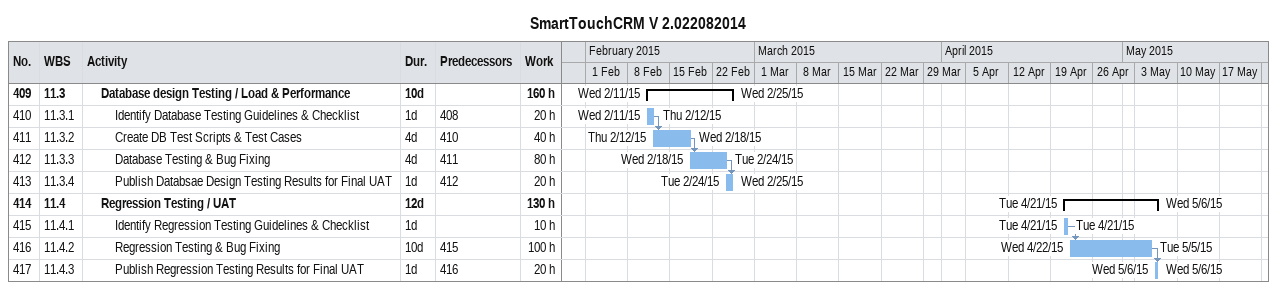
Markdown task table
SmartTouchCRM V 2.022082014

| ID | WBS | Task | Duration | Start | Finish | Predecessors | Work (h) |
|---|---|---|---|---|---|---|---|
| 409 | 11.3 | **Database design Testing / Load & Performance** | 10d | 2015-02-11 | 2015-02-25 |  | 160 |
| 410 | 11.3.1 | Identify Database Testing Guidelines & Checklist | 1d | 2015-02-11 | 2015-02-12 | 408 | 20 |
| 411 | 11.3.2 | Create DB Test Scripts & Test Cases | 4d | 2015-02-12 | 2015-02-18 | 410 | 40 |
| 412 | 11.3.3 | Database Testing & Bug Fixing | 4d | 2015-02-18 | 2015-02-24 | 411 | 80 |
| 413 | 11.3.4 | Publish Databsae Design Testing Results for Final UAT | 1d | 2015-02-24 | 2015-02-25 | 412 | 20 |
| 414 | 11.4 | **Regression Testing / UAT** | 12d | 2015-04-21 | 2015-05-06 |  | 130 |
| 415 | 11.4.1 | Identify Regression Testing Guidelines & Checklist | 1d | 2015-04-21 | 2015-04-21 |  | 10 |
| 416 | 11.4.2 | Regression Testing & Bug Fixing | 10d | 2015-04-22 | 2015-05-05 | 415 | 100 |
| 417 | 11.4.3 | Publish Regression Testing Results for Final UAT | 1d | 2015-05-06 | 2015-05-06 | 416 | 20 |
